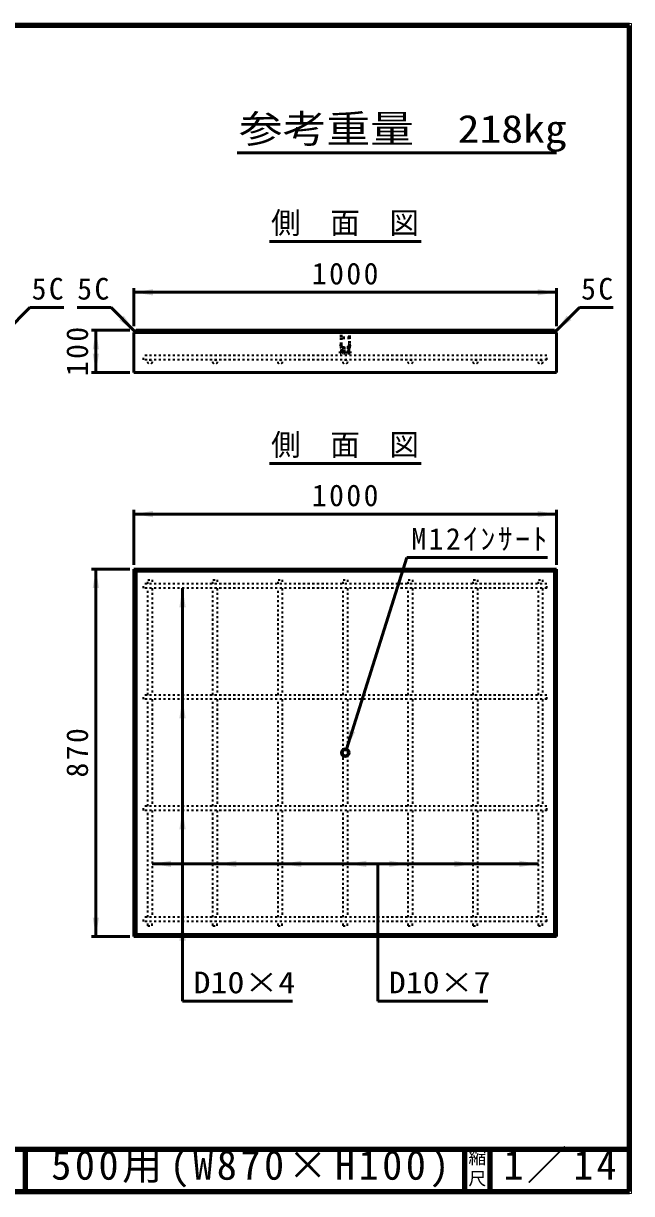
# Model space of a CAD drawing. Units: millimetres, scale not verified. Extents: x 100 to 4105, y 100 to 2870.
# Drawn here: x 2666 to 4105, y 100 to 2870 of the extents above; entities that cross this region are included whole.
import ezdxf
from ezdxf.enums import TextEntityAlignment as Align

# ---------------------------------------------------------------- set-up
doc = ezdxf.new("R2010")
doc.units = ezdxf.units.MM
doc.header["$LTSCALE"] = 5
doc.linetypes.add('USER1', pattern=[2.2, 1, -1.2])
doc.layers.add('V-nasSTD', color=7, linetype='USER1', lineweight=35)
doc.styles.add('ＭＳ ゴシック', font='')
doc.styles.get('ＭＳ ゴシック').set_extended_font_data('MS Gothic')

msp = doc.modelspace()

# ---------------------------------------------------------------- hatches: boundary and pattern name
at = {"layer": 'V-nasSTD'}
for points in [[(2972.5, 2241), (2927.5, 2233.5), (2972.5, 2226)], [(3882.5, 2226), (3927.5, 2233.5), (3882.5, 2241)], [(2903.483, 2178.123), (2930, 2141), (2892.877, 2167.517)], [(3951.517, 2178.123), (3925, 2141), (3962.123, 2167.517)], [(2845, 2098.5), (2837.5, 2143.5), (2830, 2098.5)], [(2830, 2088.5), (2837.5, 2043.5), (2845, 2088.5)], [(2972.5, 1716), (2927.5, 1708.5), (2972.5, 1701)], [(3882.5, 1701), (3927.5, 1708.5), (3882.5, 1716)], [(2845, 1533.5), (2837.5, 1578.5), (2830, 1533.5)], [(3050, 1488), (3042.5, 1533), (3035, 1488)], [(3050, 1225), (3042.5, 1270), (3035, 1225)], [(3430.204, 1152.084), (3450.878, 1192.752), (3443.725, 1195.005), (3436.571, 1197.258)], [(3050, 962), (3042.5, 1007), (3035, 962)], [(3015.5, 888), (2970.5, 880.5), (3015.5, 873)], [(3169.5, 888), (3124.5, 880.5), (3169.5, 873)], [(3323.5, 888), (3278.5, 880.5), (3323.5, 873)], [(3477.5, 888), (3432.5, 880.5), (3477.5, 873)], [(3531.5, 873), (3576.5, 880.5), (3531.5, 888)], [(3685.5, 873), (3730.5, 880.5), (3685.5, 888)], [(3839.5, 873), (3884.5, 880.5), (3839.5, 888)], [(2830, 753.5), (2837.5, 708.5), (2845, 753.5)], [(3050, 699), (3042.5, 744), (3035, 699)]]:
    msp.add_hatch(color=256, dxfattribs=at).paths.add_polyline_path(points)

# ---------------------------------------------------------------- linework, layer by layer
at = {"layer": 'V-nasSTD', "linetype": 'Continuous', "lineweight": 100}
for p, q in [((4100, 2865), (105, 2865)), ((4100, 105), (4100, 2865)), ((105, 205), (4100, 205)), ((2670, 205), (2670, 105)), ((3710, 205), (3710, 105)), ((3770, 205), (3770, 105)), ((105, 105), (4100, 105))]:
    msp.add_line(p, q, dxfattribs=at)
at = {"layer": 'V-nasSTD', "linetype": 'Continuous', "lineweight": 50}
for p, q in [((3172, 2563.5), (3927.5, 2563.5)), ((3248, 2353.5), (3607, 2353.5)), ((2927.5, 2243.5), (2927.5, 2153.5)), ((3927.5, 2233.5), (2927.5, 2233.5)), ((3927.5, 2243.5), (3927.5, 2153.5)), ((2625, 2141), (2681.569, 2197.569)), ((2681.569, 2197.569), (2761.569, 2197.569)), ((2873.431, 2197.569), (2793.431, 2197.569)), ((2930, 2141), (2873.431, 2197.569)), ((3925, 2141), (3981.569, 2197.569)), ((3981.569, 2197.569), (4061.569, 2197.569)), ((2917.5, 2143.5), (2827.5, 2143.5)), ((2837.5, 2143.5), (2837.5, 2043.5)), ((2932.5, 2143.5), (2927.5, 2138.5)), ((2927.5, 2138.5), (2927.5, 2043.5)), ((3927.5, 2138.5), (2927.5, 2138.5)), ((3922.5, 2143.5), (2932.5, 2143.5)), ((3922.5, 2143.5), (3927.5, 2138.5)), ((3927.5, 2043.5), (3927.5, 2138.5)), ((2917.5, 2043.5), (2827.5, 2043.5)), ((2927.5, 2043.5), (3927.5, 2043.5)), ((3248, 1828.5), (3607, 1828.5)), ((2927.5, 1718.5), (2927.5, 1588.5)), ((3927.5, 1718.5), (3927.5, 1588.5)), ((3927.5, 1708.5), (2927.5, 1708.5)), ((3430.204, 1152.084), (3573.018, 1605.451)), ((3906.018, 1605.451), (3573.018, 1605.451)), ((2917.5, 1578.5), (2827.5, 1578.5)), ((2837.5, 1578.5), (2837.5, 708.5)), ((2927.5, 1578.5), (2927.5, 708.5)), ((3927.5, 1578.5), (2927.5, 1578.5)), ((2932.5, 1573.5), (2927.5, 1578.5)), ((3922.5, 1573.5), (2932.5, 1573.5)), ((2932.5, 713.5), (2932.5, 1573.5)), ((3922.5, 1573.5), (3927.5, 1578.5)), ((3922.5, 713.5), (3922.5, 1573.5)), ((3927.5, 708.5), (3927.5, 1578.5)), ((3042.5, 1533), (3042.5, 555.5)), ((2970.5, 880.5), (3884.5, 880.5)), ((3504.5, 880.5), (3504.5, 555.5)), ((2917.5, 708.5), (2827.5, 708.5)), ((2932.5, 713.5), (2927.5, 708.5)), ((2927.5, 708.5), (3927.5, 708.5)), ((3922.5, 713.5), (2932.5, 713.5)), ((3922.5, 713.5), (3927.5, 708.5)), ((3042.5, 555.5), (3302.5, 555.5)), ((3504.5, 555.5), (3764.5, 555.5))]:
    msp.add_line(p, q, dxfattribs=at)
at = {"layer": 'V-nasSTD', "lineweight": 50}
for p, q in [((3418.5, 2143.5), (3417.5, 2126)), ((3436.5, 2143.5), (3418.5, 2143.5)), ((3437.5, 2126), (3436.5, 2143.5)), ((3417.5, 2110.5), (3416, 2101.5)), ((3437.5, 2126), (3417.5, 2126)), ((3417.5, 2126), (3417.5, 2101.5)), ((3437.5, 2101.5), (3437.5, 2126)), ((3437.5, 2110.5), (3439, 2101.5)), ((3415.5, 2090), (3415.5, 2093)), ((3439, 2101.5), (3416, 2101.5)), ((3439, 2093.5), (3416, 2093.5)), ((3439, 2089.5), (3416, 2089.5)), ((3436.5, 2102.5), (3418.5, 2102.5)), ((3418.5, 2101.5), (3418.5, 2102.5)), ((3419.25, 2093.5), (3419.25, 2101.5)), ((3435.75, 2093.5), (3435.75, 2101.5)), ((3436.5, 2101.5), (3436.5, 2102.5)), ((3439.5, 2090), (3439.5, 2093))]:
    msp.add_line(p, q, dxfattribs=at)
at = {"layer": 'V-nasSTD'}
for p, q in [((2950.5, 2073.5), (2950.5, 2083.5)), ((3904.5, 2083.5), (2950.5, 2083.5)), ((3904.5, 2073.5), (3904.5, 2083.5)), ((3904.5, 2073.5), (2950.5, 2073.5)), ((2960.5, 1553), (2970.5, 1553)), ((2960.5, 1543), (2960.5, 1553)), ((2970.5, 1553), (2970.5, 1543)), ((3114.5, 1553), (3124.5, 1553)), ((3114.5, 1543), (3114.5, 1553)), ((3124.5, 1553), (3124.5, 1543)), ((3268.5, 1553), (3278.5, 1553)), ((3268.5, 1543), (3268.5, 1553)), ((3278.5, 1553), (3278.5, 1543)), ((3422.5, 1553), (3432.5, 1553)), ((3422.5, 1543), (3422.5, 1553)), ((3432.5, 1553), (3432.5, 1543)), ((3576.5, 1553), (3586.5, 1553)), ((3576.5, 1543), (3576.5, 1553)), ((3586.5, 1553), (3586.5, 1543)), ((3730.5, 1553), (3740.5, 1553)), ((3730.5, 1543), (3730.5, 1553)), ((3740.5, 1553), (3740.5, 1543)), ((3884.5, 1553), (3894.5, 1553)), ((3884.5, 1543), (3884.5, 1553)), ((3894.5, 1553), (3894.5, 1543)), ((2950.5, 1533), (2950.5, 1543)), ((3904.5, 1543), (2950.5, 1543)), ((3904.5, 1533), (2950.5, 1533)), ((2960.5, 1280), (2960.5, 1533)), ((2970.5, 1533), (2970.5, 1280)), ((3114.5, 1280), (3114.5, 1533)), ((3124.5, 1533), (3124.5, 1280)), ((3268.5, 1280), (3268.5, 1533)), ((3278.5, 1533), (3278.5, 1280)), ((3422.5, 1280), (3422.5, 1533)), ((3432.5, 1533), (3432.5, 1280)), ((3576.5, 1280), (3576.5, 1533)), ((3586.5, 1533), (3586.5, 1280)), ((3730.5, 1280), (3730.5, 1533)), ((3740.5, 1533), (3740.5, 1280)), ((3884.5, 1280), (3884.5, 1533)), ((3894.5, 1533), (3894.5, 1280)), ((3904.5, 1533), (3904.5, 1543)), ((2950.5, 1270), (2950.5, 1280)), ((3904.5, 1280), (2950.5, 1280)), ((3904.5, 1270), (3904.5, 1280)), ((3904.5, 1270), (2950.5, 1270)), ((2960.5, 1017), (2960.5, 1270)), ((2970.5, 1270), (2970.5, 1017)), ((3114.5, 1017), (3114.5, 1270)), ((3124.5, 1270), (3124.5, 1017)), ((3268.5, 1017), (3268.5, 1270)), ((3278.5, 1270), (3278.5, 1017)), ((3422.5, 1017), (3422.5, 1270)), ((3432.5, 1270), (3432.5, 1017)), ((3576.5, 1017), (3576.5, 1270)), ((3586.5, 1270), (3586.5, 1017)), ((3730.5, 1017), (3730.5, 1270)), ((3740.5, 1270), (3740.5, 1017)), ((3884.5, 1017), (3884.5, 1270)), ((3894.5, 1270), (3894.5, 1017)), ((2950.5, 1007), (2950.5, 1017)), ((3904.5, 1017), (2950.5, 1017)), ((3904.5, 1007), (2950.5, 1007)), ((2960.5, 754), (2960.5, 1007)), ((2970.5, 1007), (2970.5, 754)), ((3114.5, 754), (3114.5, 1007)), ((3124.5, 1007), (3124.5, 754)), ((3268.5, 754), (3268.5, 1007)), ((3278.5, 1007), (3278.5, 754)), ((3422.5, 754), (3422.5, 1007)), ((3432.5, 1007), (3432.5, 754)), ((3576.5, 754), (3576.5, 1007)), ((3586.5, 1007), (3586.5, 754)), ((3730.5, 754), (3730.5, 1007)), ((3740.5, 1007), (3740.5, 754)), ((3884.5, 754), (3884.5, 1007)), ((3894.5, 1007), (3894.5, 754)), ((3904.5, 1007), (3904.5, 1017)), ((2950.5, 744), (2950.5, 754)), ((3904.5, 754), (2950.5, 754)), ((3904.5, 744), (3904.5, 754)), ((3904.5, 744), (2950.5, 744)), ((2960.5, 734), (2960.5, 744)), ((2960.5, 734), (2970.5, 734)), ((2970.5, 734), (2970.5, 744)), ((3114.5, 734), (3114.5, 744)), ((3114.5, 734), (3124.5, 734)), ((3124.5, 734), (3124.5, 744)), ((3268.5, 734), (3268.5, 744)), ((3268.5, 734), (3278.5, 734)), ((3278.5, 734), (3278.5, 744)), ((3422.5, 734), (3422.5, 744)), ((3422.5, 734), (3432.5, 734)), ((3432.5, 734), (3432.5, 744)), ((3576.5, 734), (3576.5, 744)), ((3576.5, 734), (3586.5, 734)), ((3586.5, 734), (3586.5, 744)), ((3730.5, 734), (3730.5, 744)), ((3730.5, 734), (3740.5, 734)), ((3740.5, 734), (3740.5, 744)), ((3884.5, 734), (3884.5, 744)), ((3884.5, 734), (3894.5, 734)), ((3894.5, 734), (3894.5, 744))]:
    msp.add_line(p, q, dxfattribs=at)
at = {"layer": 'V-nasSTD', "linetype": 'Continuous', "lineweight": 13}
msp.add_lwpolyline([(100, 100), (100, 2870), (4105, 2870), (4105, 100)], close=True, dxfattribs=at)
at = {"layer": 'V-nasSTD'}
for centre in [(2965.5, 2068.5), (3119.5, 2068.5), (3273.5, 2068.5), (3427.5, 2068.5), (3581.5, 2068.5), (3735.5, 2068.5), (3889.5, 2068.5)]:
    msp.add_circle(centre, 5, dxfattribs=at)
at = {"layer": 'V-nasSTD', "linetype": 'Continuous', "lineweight": 50}
for radius in [9, 7.25]:
    msp.add_circle((3427.5, 1143.5), radius, dxfattribs=at)
at = {"layer": 'V-nasSTD', "lineweight": 50}
for centre, radius, start, end in [((3376.1, 2095.9), 43.899, 8.64693, 19.42556), ((3478.9, 2095.9), 43.899, 160.57444, 171.35307), ((3416, 2093), 0.5, 90, 180), ((3416, 2090), 0.5, 180, 270), ((3417.974, 2091.5), 2.026, 279.27093, 80.72907), ((3425.026, 2091.5), 2.026, 99.27093, 260.72907), ((3429.974, 2091.5), 2.026, 279.27093, 80.72907), ((3437.026, 2091.5), 2.026, 99.27093, 260.72907), ((3439, 2093), 0.5, 0, 90), ((3439, 2090), 0.5, 270, 0)]:
    msp.add_arc(centre, radius, start, end, dxfattribs=at)

# ---------------------------------------------------------------- texts
at = {"layer": 'V-nasSTD', "style": 'ＭＳ ゴシック', "width": 1.15}
for s, height, p in [('参考重量\u3000218kg', 65.98, (3176, 2653.5)), ('D10×4', 51.32, (3068.5, 625.5)), ('D10×7', 51.32, (3530.5, 625.5))]:
    msp.add_text(s, height=height, dxfattribs=at).set_placement(p, align=Align.TOP_LEFT)
at = {"layer": 'V-nasSTD', "style": 'ＭＳ ゴシック'}
for s, height, p in [('側\u3000面\u3000図', 51.32, (3252, 2423.5)), ('側\u3000面\u3000図', 51.32, (3252, 1898.5)), ('縮', 30.79, (3718.982, 200.999)), ('尺', 30.79, (3718.976, 151.01))]:
    msp.add_text(s, height=height, dxfattribs=at).set_placement(p, align=Align.TOP_LEFT)
at = {"layer": 'V-nasSTD', "attachment_point": 1, "style": 'ＭＳ ゴシック'}
for s, insert, char_height in [('\\T1.17;1000', (3348.5, 2303.5), 51.32), ('\\T1.17;5C', (2685.569, 2267.569), 51.32), ('\\T1.17;5C', (2793.431, 2267.569), 51.32), ('\\T1.17;5C', (3985.569, 2267.569), 51.32), ('\\T1.17;1000', (3348.5, 1778.5), 51.32), ('\\T1.17;M12ｲﾝｻｰﾄ', (3584.018, 1675.451), 51.32), ('\\T1.18;500用(W870×H100)', (2731.953, 202.508), 69.65), ('\\T1.16;1／14', (3802, 202.582), 69.65)]:
    msp.add_mtext(s, dxfattribs=dict(at, insert=insert, char_height=char_height))
at = {"layer": 'V-nasSTD', "char_height": 51.32, "attachment_point": 1, "rotation": 90, "style": 'ＭＳ ゴシック'}
for s, insert in [('\\T1.17;100', (2767.5, 2035)), ('\\T1.17;870', (2767.5, 1085))]:
    msp.add_mtext(s, dxfattribs=dict(at, insert=insert))

doc.saveas('drawing.dxf')
